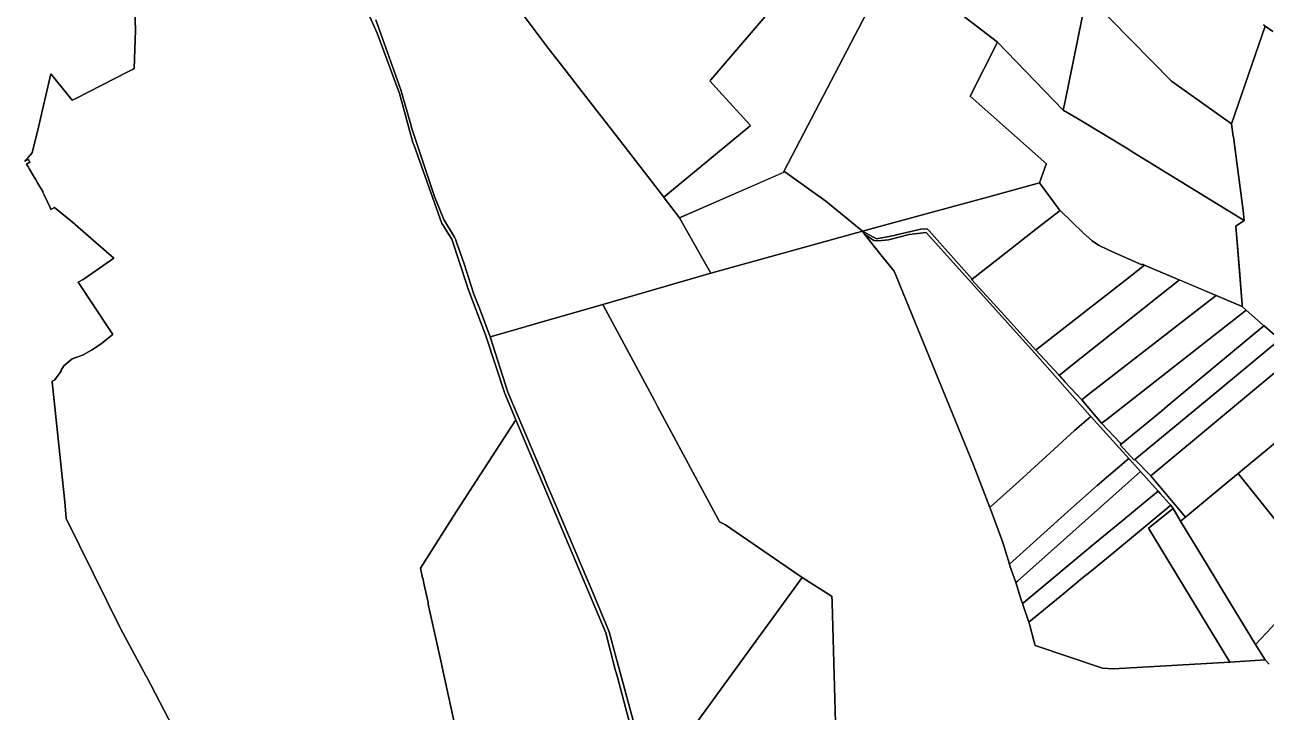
# Model space of a CAD drawing. Header units: metres. Extents: x 3 to 1005126, y 39 to 4383651.
# Drawn here: x 492421 to 493853, y 4365628 to 4366420 of the extents above; entities that cross this region are included whole.
import ezdxf

# ---------------------------------------------------------------- set-up
doc = ezdxf.new("R2010")
doc.units = ezdxf.units.M
doc.header["$MEASUREMENT"] = 0
doc.layers.add('TM_Llucmajor', color=7, linetype='Continuous')

msp = doc.modelspace()

# ---------------------------------------------------------------- linework, layer by layer
at = {"layer": 'TM_Llucmajor', "linetype": 'Continuous', "flags": 128}
for points in [[(493645.4, 4366452), (493620.9, 4366332.4), (493618.8, 4366322.1), (493543.1, 4366400.4), (493465.8, 4366460.1), (493443, 4366477.7), (493552.9, 4366566.1), (493554.4, 4366556.5), (493622.3, 4366482.9), (493645.4, 4366452)], [(493176.3, 4366197.7), (493158.5, 4366221), (493158.1, 4366221.5), (493255.4, 4366302), (493258.2, 4366304.4), (493221.6, 4366344.3), (493214.9, 4366351.7), (493211.3, 4366355.6), (493212.5, 4366356.9), (493365.5, 4366535.6), (493379.3, 4366525.6), (493411.2, 4366502.3), (493412, 4366501.7), (493420.8, 4366494.8), (493422.5, 4366493.5), (493421.9, 4366492.4), (493418.9, 4366486.5), (493409.9, 4366468.9), (493297, 4366251.8), (493296.1, 4366250.1), (493176.3, 4366197.7)], [(493409.9, 4366468.9), (493418.9, 4366486.5), (493421.9, 4366492.4), (493422.5, 4366493.5), (493443, 4366477.7), (493465.8, 4366460.1), (493543.1, 4366400.4), (493511.6, 4366337.9), (493599.8, 4366259.6), (493599.2, 4366259.8), (493591.4, 4366238), (493533.1, 4366222.1), (493464.9, 4366203.5), (493387.3, 4366182.2), (493345, 4366216.9), (493297.8, 4366250.8), (493296.1, 4366250.1), (493297, 4366251.8), (493409.9, 4366468.9)], [(493750.8, 4366127.2), (493713.4, 4366142.8), (493712.6, 4366143.2), (493710.3, 4366144.2), (493709.6, 4366143.6), (493670.8, 4366161), (493659.6, 4366166.1), (493652.4, 4366171.4), (493642.2, 4366180.1), (493615.2, 4366206.2), (493614.2, 4366207.4), (493591.4, 4366238), (493599.2, 4366259.8), (493599.8, 4366259.6), (493511.6, 4366337.9), (493543.1, 4366400.4), (493618.8, 4366322.1), (493635.2, 4366312.2), (493693.2, 4366277.2), (493699, 4366273.6), (493827.7, 4366194.6), (493818, 4366188.1), (493822.1, 4366137.5), (493825.2, 4366097.7), (493825.4, 4366096), (493825.4, 4366095.4), (493750.8, 4366127.2)], [(493296.6, 4366250.3), (493297.8, 4366250.8), (493345, 4366216.9), (493387.3, 4366182.2), (493212.5, 4366133.8), (493201.7, 4366152.9), (493176.3, 4366197.7), (493296.6, 4366250.3)], [(493614.2, 4366207.4), (493615.2, 4366206.2), (493588.9, 4366185.7), (493552.7, 4366157.5), (493513.7, 4366127.1), (493464.1, 4366182.7), (493462, 4366184.9), (493454.5, 4366184.6), (493419.8, 4366176.5), (493403.6, 4366173.4), (493387.3, 4366182.2), (493464.9, 4366203.5), (493533.1, 4366222.1), (493591.4, 4366238), (493614.2, 4366207.4)], [(493513.7, 4366127.1), (493552.7, 4366157.5), (493588.9, 4366185.7), (493615.2, 4366206.2), (493642.2, 4366180.1), (493652.4, 4366171.4), (493659.6, 4366166.1), (493670.8, 4366161), (493709.6, 4366143.6), (493710.3, 4366144.2), (493712.6, 4366143.2), (493690.5, 4366126), (493588.1, 4366046), (493587.2, 4366045.3), (493547.4, 4366089.2), (493513.2, 4366126.6), (493513.7, 4366127.1)], [(493613.2, 4366016.9), (493620.8, 4366008.8), (493640.3, 4365988), (493662.9, 4365960.8), (493684.4, 4365938.2), (493685.6, 4365936.8), (493684.5, 4365936), (493700.5, 4365918.3), (493701.6, 4365919.1), (493702.3, 4365918.3), (493719.2, 4365901), (493758.1, 4365854.8), (493760, 4365852.6), (493756.2, 4365849.4), (493754.3, 4365847.8), (493745.7, 4365862.7), (493742.8, 4365866.4), (493741.1, 4365868.2), (493730.8, 4365879.8), (493728.2, 4365882.6), (493708.1, 4365905.1), (493694.5, 4365920.2), (493676.1, 4365940.7), (493650.8, 4365968.8), (493650.7, 4365968.7), (493649.6, 4365969.9), (493586.2, 4366041.8), (493460.6, 4366180.7), (493441.1, 4366178.7), (493417.3, 4366172.3), (493405.6, 4366171.1), (493400.3, 4366171.7), (493389.5, 4366178.8), (493387.3, 4366182.2), (493403.6, 4366173.4), (493419.8, 4366176.5), (493454.5, 4366184.6), (493462, 4366184.9), (493464.1, 4366182.7), (493513.7, 4366127.1), (493513.2, 4366126.6), (493547.4, 4366089.2), (493587.2, 4366045.3), (493613.2, 4366016.9)], [(493535.1, 4365864.4), (493534.2, 4365863.6), (493514.9, 4365913.8), (493423.8, 4366136.3), (493408.6, 4366155.2), (493389.5, 4366178.8), (493400.3, 4366171.7), (493405.6, 4366171.1), (493417.3, 4366172.3), (493441.1, 4366178.7), (493460.6, 4366180.7), (493586.2, 4366041.8), (493649.6, 4365969.9), (493650.7, 4365968.7), (493631.8, 4365952.6), (493599.2, 4365922.7), (493567.9, 4365894.2), (493535.1, 4365864.4)], [(493588.1, 4366046), (493690.5, 4366126), (493712.6, 4366143.2), (493713.4, 4366142.8), (493750.8, 4366127.2), (493752.9, 4366126.3), (493628.3, 4366027.3), (493614.1, 4366015.9), (493613.2, 4366016.9), (493587.2, 4366045.3), (493588.1, 4366046)], [(493752.9, 4366126.3), (493795.4, 4366108.2), (493788.9, 4366103.2), (493783.7, 4366099.2), (493646.7, 4365993.3), (493640.3, 4365988), (493620.8, 4366008.8), (493614.1, 4366015.9), (493628.3, 4366027.3), (493752.9, 4366126.3)], [(493788.9, 4366103.2), (493795.4, 4366108.2), (493825.4, 4366095.4), (493830, 4366091.3), (493667.9, 4365964.6), (493662.9, 4365960.8), (493640.3, 4365988), (493646.7, 4365993.3), (493788.9, 4366103.2)], [(492978.2, 4365996.6), (492957.8, 4366060.5), (492978.1, 4366066.3), (492978.2, 4366066.3), (493011.2, 4366075.9), (493087.7, 4366098), (493091.3, 4366091.2), (493093.5, 4366087.2), (493147.2, 4365987), (493150.9, 4365980.1), (493221, 4365849.4), (493222.2, 4365847.2), (493222.4, 4365847.1), (493229.3, 4365843.6), (493317.6, 4365782.9), (493143, 4365543.2), (493103.2, 4365690.3), (493094.9, 4365720.3), (493074.3, 4365770.2), (493068.6, 4365783.9), (493027.8, 4365879.8), (493025.6, 4365885), (493020, 4365898), (493019.9, 4365898.4), (493015.9, 4365907.8), (492978.2, 4365996.6)], [(493738.8, 4365980.6), (493732.4, 4365975.3), (493685.6, 4365936.8), (493685, 4365937.5), (493684.4, 4365938.2), (493662.9, 4365960.8), (493667.9, 4365964.6), (493830, 4366091.3), (493849.3, 4366074), (493850.4, 4366073.1), (493771, 4366007.4), (493738.8, 4365980.6)], [(493685.6, 4365936.8), (493732.4, 4365975.3), (493738.8, 4365980.6), (493771, 4366007.4), (493850.4, 4366073.1), (493850.7, 4366073.3), (493868.6, 4366057.4), (493868.3, 4366057.1), (493784.7, 4365987.9), (493701.6, 4365919.1), (493700.5, 4365918.3), (493684.5, 4365936), (493685.6, 4365936.8)], [(493868.3, 4366057.1), (493885.8, 4366041.5), (493887.6, 4366039.9), (493719.7, 4365900.4), (493719.2, 4365901), (493702.3, 4365918.3), (493701.6, 4365919.1), (493784.7, 4365987.9), (493868.3, 4366057.1)], [(493760, 4365852.6), (493758.1, 4365854.8), (493719.7, 4365900.4), (493887.6, 4366039.9), (493932.9, 4365999.5), (493934.6, 4365998), (493887.6, 4365958.7), (493886.3, 4365957.6), (493869.9, 4365943.7), (493868.2, 4365942.4), (493851.8, 4365928.8), (493827.8, 4365909.1), (493820.5, 4365903.1), (493807.8, 4365892.6), (493776.1, 4365866), (493760, 4365852.6)], [(493650.7, 4365968.7), (493650.8, 4365968.8), (493676.1, 4365940.7), (493694.5, 4365920.2), (493657.9, 4365889.1), (493627.7, 4365862), (493596.5, 4365834.1), (493560.6, 4365801.9), (493556.7, 4365798.4), (493549.1, 4365823.4), (493534.5, 4365862.9), (493534.2, 4365863.6), (493535.1, 4365864.4), (493567.9, 4365894.2), (493599.2, 4365922.7), (493631.8, 4365952.6), (493650.7, 4365968.7)], [(493940.2, 4365868.1), (493940.3, 4365868.1), (493939.4, 4365865.9), (493936.5, 4365859), (493934.2, 4365853.6), (493924.5, 4365831), (493922.1, 4365825.5), (493914.6, 4365807.9), (493908, 4365793.7), (493907.1, 4365794.9), (493820.7, 4365902.9), (493820.5, 4365903.1), (493827.8, 4365909.1), (493851.8, 4365928.8), (493868.2, 4365942.4), (493869.9, 4365943.7), (493940.2, 4365868.1)], [(493560.6, 4365801.9), (493596.5, 4365834.1), (493627.7, 4365862), (493657.9, 4365889.1), (493694.5, 4365920.2), (493708.1, 4365905.1), (493566.1, 4365778.8), (493564.2, 4365777.2), (493563.8, 4365778.4), (493557.3, 4365796.4), (493556.7, 4365798.4), (493560.6, 4365801.9)], [(493728.2, 4365882.6), (493715.8, 4365872.3), (493686.4, 4365848.1), (493656.8, 4365823.8), (493573.4, 4365754), (493571.9, 4365752.8), (493570, 4365758.4), (493564.2, 4365777.2), (493566.1, 4365778.8), (493708.1, 4365905.1), (493728.2, 4365882.6)], [(493898.6, 4365772.2), (493898.4, 4365771.5), (493896.6, 4365767.7), (493892.6, 4365762.6), (493892.2, 4365762.2), (493872.1, 4365739.9), (493858.9, 4365725.5), (493841.2, 4365706), (493840.8, 4365705.6), (493810.8, 4365755.1), (493784.8, 4365797.6), (493754.3, 4365847.8), (493756.2, 4365849.4), (493760, 4365852.6), (493776.1, 4365866), (493807.8, 4365892.6), (493820.5, 4365903.1), (493820.7, 4365902.9), (493907.1, 4365794.9), (493908, 4365793.7), (493901.6, 4365779.7), (493898.6, 4365772.2)], [(493573.4, 4365754), (493656.8, 4365823.8), (493686.4, 4365848.1), (493715.8, 4365872.3), (493728.2, 4365882.6), (493730.8, 4365879.8), (493741.1, 4365868.2), (493742.8, 4365866.4), (493677.1, 4365811.8), (493649.5, 4365789.3), (493641, 4365782.4), (493619.7, 4365764.7), (493579.2, 4365731.5), (493579.1, 4365731.4), (493571.9, 4365752.8), (493573.4, 4365754)], [(493649.5, 4365789.3), (493677.1, 4365811.8), (493742.8, 4365866.4), (493745.7, 4365862.7), (493717.3, 4365839.8), (493745.6, 4365793.1), (493746, 4365792.6), (493751, 4365784.3), (493811, 4365685.3), (493677, 4365677.6), (493664.2, 4365678.5), (493586.3, 4365704.5), (493584.8, 4365710.1), (493579.8, 4365729.3), (493579.2, 4365731.5), (493619.7, 4365764.7), (493641, 4365782.4), (493649.5, 4365789.3)], [(493851.7, 4365688.2), (493811, 4365685.3), (493751, 4365784.3), (493745.6, 4365793.1), (493717.3, 4365839.8), (493745.7, 4365862.7), (493754.3, 4365847.8), (493784.8, 4365797.6), (493810.8, 4365755.1), (493840.8, 4365705.6), (493851.7, 4365688.2)], [(493180.7, 4365465.3), (493143, 4365543.2), (493317.6, 4365782.9), (493350.3, 4365762.4), (493351.6, 4365761.6), (493351.9, 4365761.4), (493351.9, 4365761.2), (493352.1, 4365755.2), (493352.2, 4365753.6), (493356.9, 4365587.7), (493228.7, 4365496.7), (493225.3, 4365494.3), (493180.7, 4365465.3)]]:
    msp.add_lwpolyline(points, close=True, dxfattribs=at)
for points in [[(493365.5, 4366535.6), (493212.5, 4366356.9), (493211.3, 4366355.6), (493214.9, 4366351.7), (493221.6, 4366344.3), (493258.2, 4366304.4), (493255.4, 4366302), (493158.1, 4366221.5), (493104.1, 4366291.1), (493062.3, 4366345), (493038.8, 4366375.4), (493033.1, 4366382.5), (493024.6, 4366393.4), (492968.2, 4366469)], [(492968.2, 4366469), (493024.6, 4366393.4), (493033.1, 4366382.5), (493038.8, 4366375.4), (493062.3, 4366345), (493104.1, 4366291.1), (493158.1, 4366221.5), (493158.5, 4366221), (493176.3, 4366197.7), (493176.3, 4366197.7), (493201.7, 4366152.9), (493212.5, 4366133.8), (493087.7, 4366098), (493011.2, 4366075.9), (492978.2, 4366066.3), (492978.1, 4366066.3), (492957.8, 4366060.5), (492945.3, 4366093.4), (492944.3, 4366096.1), (492939.7, 4366107.9), (492938.7, 4366110.8), (492927.8, 4366144.7), (492919.3, 4366168.4), (492917.6, 4366173.1), (492916.7, 4366175.6), (492904.4, 4366196), (492895, 4366218.4), (492894.1, 4366221.1), (492874.3, 4366280.2), (492867, 4366301.8), (492866.5, 4366303.8), (492854.8, 4366345.2), (492825.8, 4366426.1)], [(492810.1, 4366449.6), (492827.5, 4366410.9), (492853.1, 4366341), (492868.7, 4366284.8), (492869.7, 4366281.9), (492870, 4366281.1), (492901.9, 4366191.4), (492903.8, 4366188.5), (492909.4, 4366179.8), (492913.6, 4366173.1), (492931.2, 4366119.2), (492932.1, 4366116.7), (492952.3, 4366062.9), (492953, 4366060.6), (492974.5, 4365995.2), (492987.4, 4365964.9), (492915, 4365853.2), (492914.6, 4365852.6), (492877.4, 4365793.6), (492877.8, 4365791.8), (492879.8, 4365782.7), (492879.9, 4365782.4), (492881.1, 4365776.5), (492881.5, 4365774.7), (492886.1, 4365754), (492886.4, 4365752.2), (492902.2, 4365679.9), (492902.3, 4365679.4), (492919.5, 4365600.4)], [(493137.8, 4365542.8), (493104.5, 4365668.1), (493102.7, 4365674.7), (493102.5, 4365675.4), (493091.1, 4365719), (492987.4, 4365964.9), (492974.5, 4365995.2), (492953, 4366060.6), (492952.3, 4366062.9), (492932.1, 4366116.7), (492931.2, 4366119.2), (492913.6, 4366173.1), (492909.4, 4366179.8), (492903.8, 4366188.5), (492901.9, 4366191.4), (492870, 4366281.1), (492869.7, 4366281.9), (492868.7, 4366284.8), (492853.1, 4366341), (492827.5, 4366410.9), (492810.1, 4366449.6)], [(493650.2, 4366450.9), (493743.6, 4366355.3), (493813, 4366306.2), (493815, 4366291.7), (493815.1, 4366291.4), (493815.9, 4366285.2), (493826.7, 4366203), (493826.8, 4366202.5), (493827.7, 4366194.6), (493699, 4366273.6), (493693.2, 4366277.2), (493635.2, 4366312.2), (493618.8, 4366322.1), (493620.9, 4366332.4), (493645.4, 4366452)], [(493849.7, 4366420.5), (493851.2, 4366419.4), (493851.9, 4366418.9), (493813, 4366306.2), (493743.6, 4366355.3), (493650.2, 4366450.9)], [(492632.4, 4365532), (492561.3, 4365668.7), (492561, 4365669.3), (492531.5, 4365724.3), (492531.1, 4365724.9), (492468.8, 4365851.2), (492467.3, 4365865.6), (492467.3, 4365866.3), (492452.5, 4366008.6), (492452.4, 4366009.3), (492452.4, 4366009.4), (492455, 4366010.4), (492455.5, 4366011), (492457.5, 4366013.8), (492461.6, 4366019.4), (492462.7, 4366021.5), (492462.9, 4366021.9), (492465.8, 4366027.1), (492475.5, 4366035.1), (492487.5, 4366039.4), (492498, 4366045.2), (492509.1, 4366052.6), (492521.3, 4366062.4), (492522.3, 4366063.1), (492518.5, 4366068.8), (492482.5, 4366123.4), (492488.1, 4366126.5), (492489.5, 4366127.4), (492523.6, 4366151.2), (492479, 4366190.2), (492478.1, 4366191), (492455.3, 4366209.6), (492450.9, 4366207.5), (492449.6, 4366210.4), (492443.4, 4366224.2), (492441.9, 4366227.5), (492441.6, 4366228.1), (492436.1, 4366237.5), (492434.1, 4366241), (492433.5, 4366242), (492431.9, 4366244.6), (492431.4, 4366245.5), (492426.4, 4366254), (492424.8, 4366256.7), (492424.3, 4366257.5), (492423, 4366259.7), (492426.8, 4366261.9), (492425.1, 4366264.9), (492424.8, 4366265.5), (492421, 4366263.1), (492421, 4366263.1), (492420.9, 4366263.2), (492421.5, 4366263.8), (492424.7, 4366267.3), (492429.6, 4366272.7), (492436.6, 4366302.4), (492451, 4366363.8), (492475.4, 4366333.3), (492478.9, 4366335.1), (492540.6, 4366366.7), (492545, 4366369), (492546.9, 4366370), (492548.5, 4366414.1), (492548, 4366436.1)], [(492548, 4366436.1), (492548.5, 4366414.1), (492546.9, 4366370), (492545, 4366369), (492540.6, 4366366.7), (492478.9, 4366335.1), (492475.4, 4366333.3), (492451, 4366363.8), (492436.6, 4366302.4), (492429.6, 4366272.7), (492424.7, 4366267.3), (492421.5, 4366263.8), (492420.9, 4366263.2), (492421, 4366263.1), (492421, 4366263.1), (492424.8, 4366265.5), (492425.1, 4366264.9), (492426.8, 4366261.9), (492423, 4366259.7), (492424.3, 4366257.5), (492424.8, 4366256.7), (492426.4, 4366254), (492431.4, 4366245.5), (492431.9, 4366244.6), (492433.5, 4366242), (492434.1, 4366241), (492436.1, 4366237.5), (492441.6, 4366228.1), (492441.9, 4366227.5), (492443.4, 4366224.2), (492449.6, 4366210.4), (492450.9, 4366207.5), (492455.3, 4366209.6), (492478.1, 4366191), (492479, 4366190.2), (492523.6, 4366151.2), (492489.5, 4366127.4), (492488.1, 4366126.5), (492482.5, 4366123.4), (492518.5, 4366068.8), (492522.3, 4366063.1), (492521.3, 4366062.4), (492509.1, 4366052.6), (492498, 4366045.2), (492487.5, 4366039.4), (492475.5, 4366035.1), (492465.8, 4366027.1), (492462.9, 4366021.9), (492462.7, 4366021.5), (492461.6, 4366019.4), (492457.5, 4366013.8), (492455.5, 4366011), (492455, 4366010.4), (492452.4, 4366009.4), (492452.4, 4366009.3), (492452.5, 4366008.6), (492467.3, 4365866.3), (492467.3, 4365865.6), (492468.8, 4365851.2), (492531.1, 4365724.9), (492531.5, 4365724.3), (492561, 4365669.3), (492561.3, 4365668.7), (492632.4, 4365532)], [(492825.8, 4366426.1), (492854.8, 4366345.2), (492866.5, 4366303.8), (492867, 4366301.8), (492874.3, 4366280.2), (492894.1, 4366221.1), (492895, 4366218.4), (492904.4, 4366196), (492916.7, 4366175.6), (492917.6, 4366173.1), (492919.3, 4366168.4), (492927.8, 4366144.7), (492938.7, 4366110.8), (492939.7, 4366107.9), (492944.3, 4366096.1), (492945.3, 4366093.4), (492957.8, 4366060.5), (492978.2, 4365996.6), (493015.9, 4365907.8), (493019.9, 4365898.4), (493020, 4365898), (493025.6, 4365885), (493027.8, 4365879.8), (493068.6, 4365783.9), (493074.3, 4365770.2), (493094.9, 4365720.3), (493103.2, 4365690.3), (493143, 4365543.2)], [(493860.8, 4366412.5), (493851.9, 4366418.9), (493851.2, 4366419.4), (493849.7, 4366420.5)], [(493868.6, 4366057.4), (493850.7, 4366073.3), (493850.4, 4366073.1), (493850.4, 4366073.1), (493849.3, 4366074), (493830, 4366091.3), (493825.4, 4366095.4), (493825.4, 4366096), (493825.2, 4366097.7), (493818, 4366188.1), (493827.7, 4366194.6), (493826.8, 4366202.5), (493826.7, 4366203), (493815.9, 4366285.2), (493815.1, 4366291.4), (493815, 4366291.7), (493813, 4366306.2), (493851.9, 4366418.9), (493860.8, 4366412.5)], [(493356.9, 4365587.7), (493352.2, 4365753.6), (493352.1, 4365755.2), (493351.9, 4365761.2), (493351.9, 4365761.4), (493351.6, 4365761.6), (493350.3, 4365762.4), (493317.6, 4365782.9), (493229.3, 4365843.6), (493222.4, 4365847.1), (493222.2, 4365847.2), (493221, 4365849.4), (493150.9, 4365980.1), (493147.2, 4365987), (493093.5, 4366087.2), (493091.3, 4366091.2), (493087.7, 4366098), (493212.5, 4366133.8), (493387.3, 4366182.2), (493389.5, 4366178.8), (493408.6, 4366155.2), (493423.8, 4366136.3), (493514.9, 4365913.8), (493534.2, 4365863.6), (493534.5, 4365862.9), (493549.1, 4365823.4), (493556.7, 4365798.4), (493557.3, 4365796.4), (493563.8, 4365778.4), (493564.2, 4365777.2), (493570, 4365758.4), (493571.9, 4365752.8), (493579.1, 4365731.4), (493579.2, 4365731.5), (493579.8, 4365729.3), (493584.8, 4365710.1), (493586.3, 4365704.5), (493664.2, 4365678.5), (493677, 4365677.6), (493811, 4365685.3), (493851.7, 4365688.2), (493856.4, 4365683)], [(492919.5, 4365600.4), (492902.3, 4365679.4), (492902.2, 4365679.9), (492886.4, 4365752.2), (492886.1, 4365754), (492881.5, 4365774.7), (492881.1, 4365776.5), (492879.9, 4365782.4), (492879.8, 4365782.7), (492877.8, 4365791.8), (492877.8, 4365791.8), (492877.4, 4365793.6), (492914.6, 4365852.6), (492915, 4365853.2), (492987.4, 4365964.9), (493091.1, 4365719), (493102.5, 4365675.4), (493102.7, 4365674.7), (493104.5, 4365668.1), (493137.8, 4365542.8)], [(493856.4, 4365683), (493851.7, 4365688.2), (493840.8, 4365705.6), (493841.2, 4365706), (493858.9, 4365725.5)]]:
    msp.add_lwpolyline(points, dxfattribs=at)

doc.saveas('drawing.dxf')
